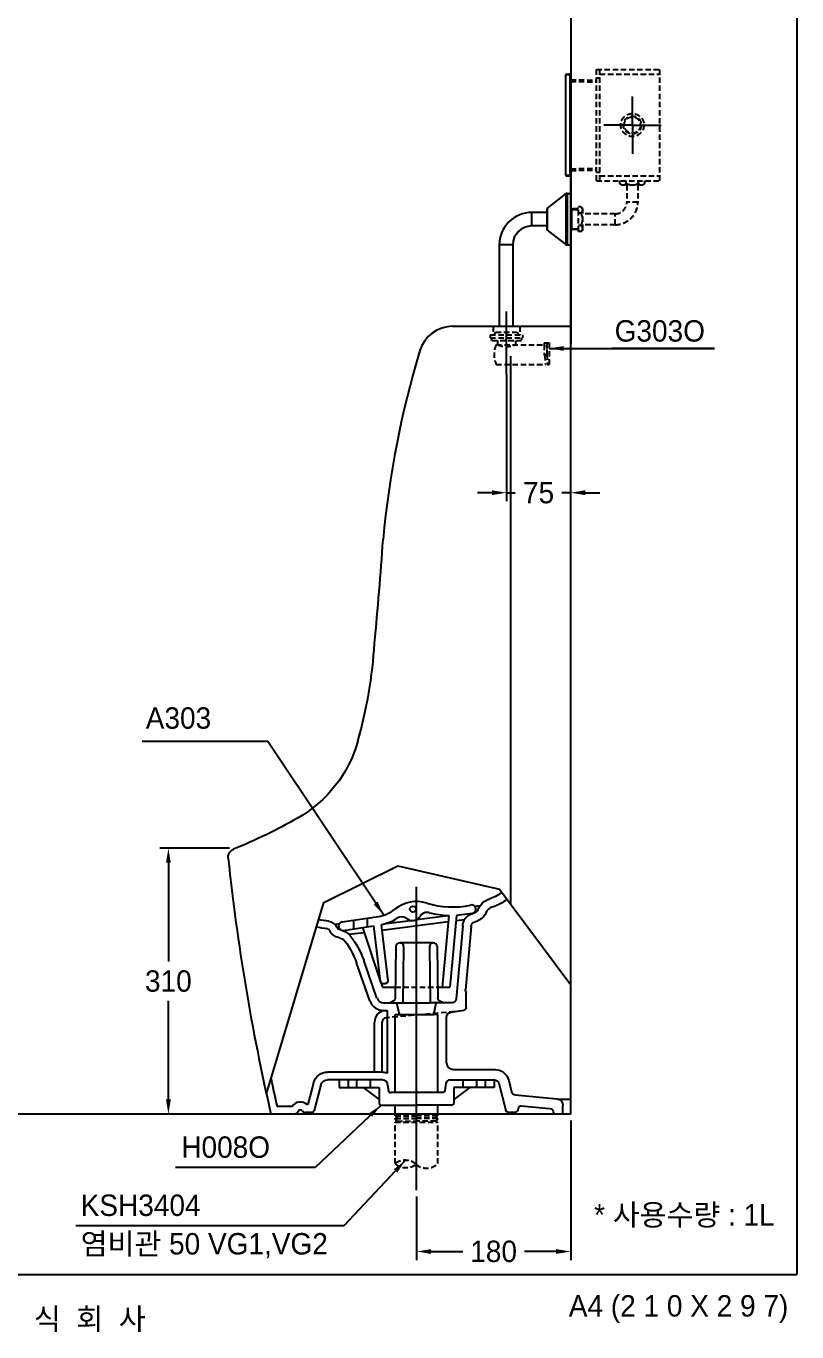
# Model space of a CAD drawing. Header units: millimetres. Extents: x 0 to 3700, y -67 to 2530.
# Drawn here: x 900 to 1800, y -67 to 1458 of the extents above; entities that cross this region are included whole.
import ezdxf
from ezdxf.enums import TextEntityAlignment as Align
from ezdxf.lldxf.tags import DXFTag

# ---------------------------------------------------------------- set-up
doc = ezdxf.new("R2010")
doc.units = ezdxf.units.MM
doc.linetypes.add('DASHED2', pattern=[9.525, 6.35, -3.175])
for name, color, linetype in [('TEXT', 7, 'Continuous'), ('내부선 및 부속', 4, 'Continuous'), ('도각라인', 255, 'Continuous'), ('외형선', 3, 'Continuous'), ('점선', 6, 'DASHED2'), ('중심선', 1, 'DASHED'), ('치수선', 7, 'Continuous')]:
    doc.layers.add(name, color=color, linetype=linetype)
doc.styles.add('____', font='')
doc.styles.add('타이틀', font='H2GTRM.TTF', dxfattribs={"height": 25})
doc.styles.get('____').set_extended_font_data('굴림')
tags = doc.linetypes.add('DASHDOT', pattern=[70, 31, -13, 13, -13]).pattern_tags.tags
tags[10:11] = [DXFTag(74, 4), DXFTag(75, 0), DXFTag(340, '0'), DXFTag(46, 0.0), DXFTag(50, 0.0), DXFTag(44, 0.0), DXFTag(45, 0.0)]
tags[8:9] = [DXFTag(74, 4), DXFTag(75, 0), DXFTag(340, '0'), DXFTag(46, 0.0), DXFTag(50, 0.0), DXFTag(44, 0.0), DXFTag(45, 0.0)]
tags[6:7] = [DXFTag(74, 4), DXFTag(75, 0), DXFTag(340, '0'), DXFTag(46, 0.0), DXFTag(50, 0.0), DXFTag(44, 0.0), DXFTag(45, 0.0)]
tags[4:5] = [DXFTag(74, 4), DXFTag(75, 0), DXFTag(340, '0'), DXFTag(46, 0.0), DXFTag(50, 0.0), DXFTag(44, 0.0), DXFTag(45, 0.0)]
tags = doc.linetypes.add('DASHED', pattern=[25.72, 12.86, -12.86]).pattern_tags.tags
tags[6:7] = [DXFTag(74, 4), DXFTag(75, 0), DXFTag(340, '0'), DXFTag(46, 0.0), DXFTag(50, 0.0), DXFTag(44, 0.0), DXFTag(45, 0.0)]
tags[4:5] = [DXFTag(74, 4), DXFTag(75, 0), DXFTag(340, '0'), DXFTag(46, 0.0), DXFTag(50, 0.0), DXFTag(44, 0.0), DXFTag(45, 0.0)]
doc.dimstyles.new('MSADIM', dxfattribs={"dimtxt": 33, "dimasz": 17, "dimexe": 10, "dimexo": 7.5, "dimgap": 10, "dimtad": 0, "dimtih": 1, "dimtoh": 1, "dimdec": 0, "dimzin": 1, "dimdsep": 46, "dimtxsty": '____', "dimcen": 11.25, "dimadec": 0, "dimazin": 0, "dimtfac": 1, "dimtdec": 0, "dimtix": 1, "dimtmove": 0, "dimatfit": 3, "dimfxl": 0, "dimtolj": 1, "dimtzin": 1, "dimarcsym": 0})

# ---------------------------------------------------------------- blocks, each defined once
blk = doc.blocks.new('*D6')
at = {"layer": '치수선', "color": 0, "linetype": 'Continuous', "lineweight": -2}
for p, q in [((1137.6, 497.9), (1056.1, 497.9)), ((1066.1, 480.9), (1066.1, 365.6)), ((1066.1, 204.5), (1066.1, 319.9)), ((1109.4, 187.5), (1056.1, 187.5))]:
    blk.add_line(p, q, dxfattribs=at)
at = {"layer": '치수선', "color": 0, "linetype": 'Continuous'}
for points in [[(1063.3, 480.9), (1069, 480.9), (1066.1, 497.9)], [(1063.3, 204.5), (1069, 204.5), (1066.1, 187.5)]]:
    blk.add_solid(points, dxfattribs=at)
at = {"layer": '치수선', "color": 0, "linetype": 'Continuous', "insert": (1066.1, 342.7), "char_height": 25, "attachment_point": 5, "style": '____'}
blk.add_mtext('\\A1;310', dxfattribs=at)
blk = doc.blocks.new('*D7')
at = {"layer": '치수선', "color": 0, "linetype": 'Continuous', "lineweight": -2}
for p, q in [((1535.9, 180), (1535.9, 17)), ((1355.9, 91.2), (1355.9, 17)), ((1372.9, 27), (1409.9, 27)), ((1518.9, 27), (1481.8, 27))]:
    blk.add_line(p, q, dxfattribs=at)
at = {"layer": '치수선', "color": 0, "linetype": 'Continuous'}
for points in [[(1372.9, 29.8), (1372.9, 24.2), (1355.9, 27)], [(1518.9, 29.8), (1518.9, 24.2), (1535.9, 27)]]:
    blk.add_solid(points, dxfattribs=at)
at = {"layer": '치수선', "color": 0, "linetype": 'Continuous', "insert": (1445.9, 27), "char_height": 25, "attachment_point": 5, "style": '____'}
blk.add_mtext('\\A1;180', dxfattribs=at)
blk = doc.blocks.new('*D8')
at = {"layer": '치수선', "color": 0, "linetype": 'Continuous', "lineweight": -2}
for p, q in [((1460.9, 1051.6), (1460.9, 903.1)), ((1535.9, 920.6), (1535.9, 923.1)), ((1443.9, 913.1), (1426.9, 913.1)), ((1460.9, 913.1), (1471, 913.1)), ((1535.9, 913.1), (1525.7, 913.1)), ((1552.9, 913.1), (1569.9, 913.1))]:
    blk.add_line(p, q, dxfattribs=at)
at = {"layer": '치수선', "color": 0, "linetype": 'Continuous'}
for points in [[(1443.9, 916), (1443.9, 910.3), (1460.9, 913.1)], [(1552.9, 916), (1552.9, 910.3), (1535.9, 913.1)]]:
    blk.add_solid(points, dxfattribs=at)
at = {"layer": '치수선', "color": 0, "linetype": 'Continuous', "insert": (1498.4, 913.1), "char_height": 25, "attachment_point": 5, "style": '____'}
blk.add_mtext('\\A1;75', dxfattribs=at)

msp = doc.modelspace()

# ---------------------------------------------------------------- linework, layer by layer
at = {"layer": '내부선 및 부속', "linetype": 'Continuous'}
for p, q in [((1530.4, 1401.1), (1535.4, 1401.4)), ((1530.4, 1283.9), (1530.4, 1401.1)), ((1531.3, 1402.1), (1535.9, 1402.5)), ((1535.3, 1402.4), (1535.4, 1401.4)), ((1535.4, 1401.4), (1535.9, 1401.5)), ((1535.4, 1283.5), (1535.4, 1401.4)), ((1535.9, 1282.5), (1535.9, 1402.5)), ((1535.4, 1283.5), (1530.4, 1283.9)), ((1535.9, 1282.5), (1531.3, 1282.9)), ((1535.3, 1282.5), (1535.4, 1283.5)), ((1535.9, 1283.5), (1535.4, 1283.5)), ((1508.6, 1245.1), (1530.3, 1262)), ((1530.3, 1262), (1530.3, 1202.9)), ((1531.6, 1262.5), (1531.6, 1202.5)), ((1531.6, 1262.5), (1535.9, 1262.5)), ((1535.9, 1202.5), (1535.9, 1262.5)), ((1490.4, 1224.6), (1490.4, 1240.4)), ((1507.9, 1240.4), (1490.4, 1240.4)), ((1507.9, 1243.5), (1507.9, 1221.4)), ((1508.6, 1245.1), (1508.6, 1219.9)), ((1535.9, 1245.5), (1537.4, 1245.5)), ((1536.1, 1244), (1535.9, 1244)), ((1536.1, 1245.5), (1536.1, 1244)), ((1537.4, 1219.5), (1537.4, 1245.5)), ((1507.9, 1224.6), (1490.4, 1224.6)), ((1536.1, 1233.9), (1535.9, 1233.9)), ((1536.1, 1231), (1535.9, 1231)), ((1536.1, 1220.9), (1535.9, 1220.9)), ((1536.1, 1233.9), (1536.1, 1231)), ((1536.1, 1220.9), (1536.1, 1219.5)), ((1508.6, 1219.9), (1530.3, 1202.9)), ((1537.4, 1219.5), (1535.9, 1219.5)), ((1452.5, 1202.5), (1452.5, 1107.5)), ((1468.3, 1202.5), (1452.5, 1202.5)), ((1468.3, 1202.5), (1468.3, 1107.5)), ((1531.6, 1202.5), (1535.9, 1202.5)), ((1465.9, 432.8), (1465.9, 1072.5)), ((1247.6, 434.6), (1334, 477.3)), ((1334, 477.3), (1452.9, 450.3)), ((1452.9, 450.3), (1535.9, 338.5)), ((1180.5, 211.2), (1247.6, 434.6)), ((1423.7, 430.2), (1430.4, 431.1)), ((1269.2, 411.9), (1311.3, 418.2)), ((1282.7, 403.8), (1282.7, 413.9)), ((1298.7, 406.2), (1298.7, 416.3)), ((1315.4, 402.4), (1393, 412.4)), ((1320.4, 410.1), (1348.7, 413.7)), ((1356.2, 414.7), (1393, 419.4)), ((1393.7, 419.4), (1385.7, 335.8)), ((1402.7, 419.3), (1394.7, 335.8)), ((1402.1, 413.5), (1412.2, 414.8)), ((1420.8, 421.8), (1402.7, 419.3)), ((1420.4, 421.5), (1424.5, 423)), ((1423.8, 412.1), (1427.8, 413.5)), ((1260.2, 409.4), (1266.1, 410.1)), ((1270.7, 402), (1305.7, 407.3)), ((1277, 397.4), (1294.6, 399.7)), ((1292.7, 405.3), (1313.1, 344.3)), ((1305.7, 407.3), (1313.4, 342.4)), ((1314.7, 408.6), (1322.3, 343.1)), ((1409.8, 407.4), (1402.1, 322.1)), ((1419.8, 406.5), (1413.1, 332.6)), ((1331.8, 383.1), (1330.9, 322.3)), ((1374.9, 387.5), (1336.8, 387.5)), ((1340.8, 382.9), (1339.8, 317.5)), ((1370.9, 382.9), (1371.9, 317.5)), ((1379.9, 383.1), (1380.8, 322.3)), ((1309.7, 322.9), (1294.3, 367.1)), ((1301.2, 319.9), (1285.8, 364.1)), ((1313.1, 344.3), (1314.4, 340.4)), ((1314.4, 340.4), (1316, 335.8)), ((1316, 335.8), (1331.1, 335.8)), ((1316.3, 339.8), (1319.3, 339.8)), ((1380.6, 335.8), (1394.7, 335.8)), ((1413.9, 312), (1413.9, 329.3)), ((1317.3, 317.5), (1340.8, 317.5)), ((1317.3, 308.5), (1321.9, 308.5)), ((1321.9, 235.4), (1321.9, 308.5)), ((1329.2, 319.7), (1324.9, 317.5)), ((1335.9, 303.8), (1332.9, 317.5)), ((1340.8, 317.5), (1370.9, 317.5)), ((1397.1, 317.5), (1370.9, 317.5)), ((1375.9, 303.8), (1378.9, 317.5)), ((1386.9, 317.5), (1382.5, 319.7)), ((1395.9, 306.4), (1411.4, 309)), ((1306.9, 236.5), (1306.9, 294.9)), ((1315.9, 236.5), (1315.9, 294.9)), ((1321.9, 300), (1320.4, 299.9)), ((1330.9, 303.8), (1335.9, 303.8)), ((1330.9, 212.5), (1330.9, 303.8)), ((1335.9, 303.8), (1375.9, 303.8)), ((1380.9, 303.8), (1375.9, 303.8)), ((1380.9, 212.5), (1380.9, 303.8)), ((1390.9, 247.5), (1390.9, 300.5)), ((1316.6, 236.5), (1252, 236.5)), ((1398.9, 239.5), (1447, 239.5)), ((1235.6, 223.8), (1228.9, 198.5)), ((1244.3, 221.5), (1236.5, 191.7)), ((1316.6, 227.5), (1252, 227.5)), ((1265.4, 227.5), (1265.4, 218.5)), ((1265.4, 218.5), (1312.4, 218.5)), ((1275.9, 227.5), (1275.9, 218.5)), ((1285.9, 227.5), (1285.9, 218.5)), ((1293.5, 218.5), (1312.4, 204.6)), ((1301.9, 227.5), (1301.9, 218.5)), ((1312.4, 218.5), (1312.4, 200)), ((1321.6, 223.3), (1323, 215)), ((1390.2, 223.3), (1388.8, 215)), ((1395.1, 227.5), (1447, 227.5)), ((1399.4, 218.5), (1399.4, 200)), ((1418.3, 218.5), (1399.4, 204.6)), ((1446.4, 218.5), (1399.4, 218.5)), ((1409.9, 227.5), (1409.9, 218.5)), ((1425.9, 227.5), (1425.9, 218.5)), ((1435.9, 227.5), (1435.9, 218.5)), ((1446.4, 227.5), (1446.4, 218.5)), ((1451.9, 223.7), (1460.3, 191.7)), ((1463.5, 226.8), (1466.9, 213.6)), ((1228.9, 198.5), (1228.2, 198.5)), ((1385.8, 212.5), (1325.9, 212.5)), ((1471.3, 209.9), (1519.6, 205.4)), ((1522.2, 204.7), (1535.9, 204.7)), ((1210.5, 196.5), (1193, 196.5)), ((1222.8, 191.1), (1223, 190.8)), ((1233.6, 189.5), (1225.5, 189.5)), ((1314.4, 198), (1355.9, 198)), ((1331.1, 187.5), (1331.1, 198)), ((1397.4, 198), (1355.9, 198)), ((1380.6, 187.5), (1380.6, 198)), ((1470.8, 189.5), (1463.2, 189.5)), ((1475.1, 195.3), (1473.6, 191.4)), ((1478.2, 197.2), (1511.3, 194.1)), ((1515.9, 187.5), (1515.9, 189.1)), ((1526.9, 187.5), (1526.9, 197.4))]:
    msp.add_line(p, q, dxfattribs=at)
at = {"layer": '내부선 및 부속', "linetype": 'Continuous', "flags": 128}
for points in [[(1455.7, 446.6, -0.10144), (1441.6, 438.9)], [(1427.5, 425.9, -0.230024), (1441.6, 438.9)], [(1461.7, 438.5, -0.098404), (1444.5, 429.3)], [(1253.1, 412.7, -0.022571), (1241.5, 414.5)], [(1253.1, 412.7, -0.270915), (1262.8, 405.5)], [(1409.8, 406.7, -0.313711), (1420.4, 421.5)], [(1419.8, 406.5, -0.313711), (1423.8, 412.1)], [(1427.5, 425.9, -0.217737), (1424.5, 423)], [(1436.8, 422.2, -0.217736), (1427.8, 413.5)], [(1252.1, 403.8, -0.024042), (1238.9, 405.9)], [(1252.1, 403.8, -0.270915), (1254.6, 402)], [(1265.2, 393.6, -0.257355), (1254.6, 402)], [(1266.6, 402.5, -0.257355), (1262.8, 405.5)], [(1266.6, 402.5, -0.191495), (1279.3, 394.9)], [(1265.2, 393.6, -0.191495), (1272.2, 389.5)], [(1272.2, 389.5, -0.079522), (1285.8, 364.1)], [(1279.3, 394.9, -0.079522), (1294.3, 367.1)], [(1322.3, 343.1, -0.448495), (1319.3, 339.8)], [(1330.9, 322.3, -0.280051), (1329.2, 319.7)], [(1382.5, 319.7, -0.280051), (1380.8, 322.3)], [(1402.1, 322.1, -0.387903), (1397.1, 317.5)], [(1413.5, 330.8, -0.156263), (1413.1, 332.6)], [(1413.5, 330.8, -0.133122), (1413.9, 329.3)], [(1390.9, 300.5, -0.366284), (1395.9, 306.4)], [(1413.9, 312, -0.365899), (1411.4, 309)], [(1235.6, 223.8, -0.340703), (1252, 236.5)], [(1316.6, 236.5, -0.096117), (1321.9, 235.4)], [(1447, 239.5, -0.013165), (1447.9, 239.4)], [(1447, 239.5, -0.340703), (1463.5, 226.8)], [(1244.3, 221.5, -0.340703), (1252, 227.5)], [(1316.6, 227.5, -0.366629), (1321.6, 223.3)], [(1388.8, 215, -0.366629), (1385.8, 212.5)], [(1447, 227.5, -0.340703), (1451.9, 223.7)], [(1519.6, 205.4, -0.387002), (1526.9, 197.4)], [(1217.5, 190.6, -0.306023), (1212.9, 187.5)], [(1463.2, 189.5, -0.340703), (1460.3, 191.7)], [(1473.6, 191.4, -0.312633), (1470.8, 189.5)], [(1475.1, 195.3, -0.338568), (1478.2, 197.2)], [(1511.4, 194.1, -0.382162), (1515.9, 189.1)]]:
    msp.add_lwpolyline(points, format="xyb", dxfattribs=at)
at = {"layer": '내부선 및 부속', "linetype": 'Continuous'}
msp.add_circle((1351.7, 426.8), 3.5, dxfattribs=at)
for centre, radius, start, end in [((1531.4, 1401.1), 1, 95.0006, 180.0001), ((1531.4, 1283.9), 1, 179.9999, 264.9994), ((1531.6, 1260.5), 2, 90, 128.047), ((1490.4, 1202.5), 37.9, 90, 180), ((1509.9, 1243.5), 2, 128.047, 180), ((1490.4, 1202.5), 22.1, 90, 180), ((1509.9, 1221.4), 2, 180, 231.953), ((1531.6, 1204.5), 2, 231.953, 270), ((1355.9, 395.7), 40, 72.5831, 129.1592), ((1397.8, 529.3), 100, 252.5831, 282.2743), ((1420.1, 426.7), 5, 277.9476, 102.2743), ((1447.9, 417.9), 12, 106.8547, 158.6709), ((1269.9, 406.9), 5, 98.5673, 278.83), ((1305.4, 457.8), 40, 278.5673, 309.1592), ((1305.4, 457.8), 50, 280.7538, 303.6963), ((1338.6, 407.8), 10, 50.9573, 123.6963), ((1351.2, 423.4), 10, 230.9573, 328.6868), ((1368.3, 413), 10, 75.793, 148.6868), ((1397.8, 529.3), 110, 255.793, 267.8672), ((1336.3, 383), 4.5, 359.1449, 179.1449), ((1375.4, 383), 4.5, 0.8551, 180.8551), ((1316.3, 342.8), 3, 186.7595, 270), ((1317.3, 325.5), 8, 199.2142, 270), ((1317.3, 325.5), 17, 199.2142, 271.212), ((1320.9, 294.9), 14, 103.3396, 180), ((1320.9, 294.9), 5, 95.1944, 180), ((1398.9, 247.5), 8, 180, 270), ((3622.2, 748.1), 2491, 192.0291, 192.7952), ((1325.9, 215.5), 3, 189.4623, 270), ((1395.1, 222.5), 5, 90, 170.5377), ((1471.7, 214.9), 5, 194.7436, 264.6261), ((1220.3, 189.5), 12, 48.5583, 144.3582), ((1314.4, 200), 2, 180, 270), ((1397.4, 200), 2, 270, 0), ((1220.3, 189.5), 2.98, 33.69, 158.0612), ((1225.5, 192.5), 3, 213.6901, 270), ((1233.6, 192.5), 3, 270, 345.2564)]:
    msp.add_arc(centre, radius, start, end, dxfattribs=at)
for points, knots in [([(1537.4, 1239), (1537.4, 1239.8), (1537.1, 1241.6), (1536.5, 1243.2), (1536.1, 1244)], [0, 0, 0, 0, 0.496546, 1, 1, 1, 1]), ([(1536.1, 1233.9), (1536.5, 1234.7), (1537.1, 1236.3), (1537.4, 1238.1), (1537.4, 1239)], [0, 0, 0, 0, 0.503432, 1, 1, 1, 1]), ([(1537.4, 1226), (1537.4, 1226.8), (1537.1, 1228.6), (1536.5, 1230.2), (1536.1, 1231)], [0, 0, 0, 0, 0.496546, 1, 1, 1, 1]), ([(1536.1, 1220.9), (1536.5, 1221.7), (1537.1, 1223.3), (1537.4, 1225.1), (1537.4, 1226)], [0, 0, 0, 0, 0.503432, 1, 1, 1, 1])]:
    msp.add_open_spline(points, degree=3, knots=knots, dxfattribs=at)
for p in [(1336.8, 387.5), (1374.9, 387.5), (1374.9, 387.5)]:
    msp.add_point(p, dxfattribs=at)
at = {"layer": '도각라인', "color": 7}
for p in [(1800, 2530), (0, 0)]:
    msp.add_line(p, (1800, 0), dxfattribs=at)
at = {"layer": '외형선', "linetype": 'Continuous'}
for p, q in [((1535.9, 1577.4), (1535.9, 1086.1)), ((1535.9, 187.5), (1535.9, 1324.9)), ((1398, 1107.5), (1535.9, 1107.5)), ((1535.9, 187.5), (144, 187.5))]:
    msp.add_line(p, q, dxfattribs=at)
at = {"layer": '외형선', "linetype": 'Continuous', "flags": 128}
for points in [[(1287.3, 622.8, -0.197433), (1217, 533.1)], [(1217, 533.1, -0.032055), (1142.1, 496.7)], [(1135.9, 486.4, -0.333518), (1142.1, 496.7)]]:
    msp.add_lwpolyline(points, format="xyb", dxfattribs=at)
at = {"layer": '외형선', "linetype": 'Continuous'}
for centre, radius, start, end in [((1398, 1067.5), 40, 90, 163.1379), ((2412.5, 760), 1100, 163.1379, 174.8639), ((-3670.8, 1209.7), 5000, 354.5799, 355.9712), ((758, 772.1), 550, 344.2493, 356.3864), ((3622.2, 748.1), 2500, 186.0093, 192.96)]:
    msp.add_arc(centre, radius, start, end, dxfattribs=at)
at = {"layer": '점선'}
for p, q in [((1565.9, 1277.5), (1565.9, 1407.5)), ((1565.9, 1407.5), (1639.9, 1407.5)), ((1569.9, 1277.5), (1569.9, 1407.5)), ((1639.9, 1277.5), (1639.9, 1407.5)), ((1535.9, 1395.5), (1565.9, 1394.9)), ((1535.9, 1393.5), (1565.9, 1392.9)), ((1565.9, 1397.5), (1569.9, 1397.5)), ((1569.9, 1402), (1639.9, 1402)), ((1535.9, 1291.5), (1565.9, 1292)), ((1535.9, 1289.5), (1565.9, 1290)), ((1565.9, 1287.5), (1569.9, 1287.5)), ((1569.9, 1283), (1639.9, 1283)), ((1565.9, 1277.5), (1639.9, 1277.5)), ((1593.4, 1274.4), (1593.4, 1277.5)), ((1595.4, 1272.5), (1593.4, 1274.4)), ((1595.4, 1272.5), (1620.4, 1272.5)), ((1600.7, 1274.4), (1600.7, 1277.5)), ((1601.5, 1272.5), (1601.5, 1252.5)), ((1614.3, 1272.5), (1614.3, 1252.5)), ((1615.1, 1274.4), (1615.1, 1277.5)), ((1620.4, 1272.5), (1622.3, 1274.4)), ((1622.3, 1274.4), (1622.3, 1277.5)), ((1614.3, 1252.5), (1601.5, 1252.5)), ((1544.9, 1244.5), (1537.4, 1244.5)), ((1537.4, 1243.7), (1544.9, 1243.7)), ((1547.9, 1246.9), (1544.9, 1246.9)), ((1544.9, 1218), (1544.9, 1246.9)), ((1547.9, 1239.7), (1544.9, 1239.7)), ((1549.9, 1245), (1547.9, 1246.9)), ((1549.9, 1220), (1549.9, 1245)), ((1587.9, 1238.9), (1549.9, 1238.9)), ((1587.9, 1226.1), (1587.9, 1238.9)), ((1537.4, 1221.2), (1544.9, 1221.2)), ((1544.9, 1220.5), (1537.4, 1220.5)), ((1547.9, 1225.2), (1544.9, 1225.2)), ((1549.9, 1220), (1547.9, 1218)), ((1587.9, 1226.1), (1549.9, 1226.1)), ((1547.9, 1218), (1544.9, 1218)), ((1445.4, 1107.5), (1445.4, 1097.5)), ((1446.6, 1097.5), (1448.4, 1100.5)), ((1448.4, 1100.5), (1473.4, 1100.5)), ((1473.4, 1100.5), (1475.1, 1097.5)), ((1476.4, 1107.5), (1476.4, 1097.5)), ((1441.9, 1097.5), (1441.9, 1094)), ((1441.9, 1097.5), (1479.9, 1097.5)), ((1441.9, 1094), (1479.9, 1094)), ((1443.9, 1094), (1443.4, 1093.5)), ((1443.4, 1093.5), (1443.4, 1091.5)), ((1443.9, 1091), (1443.4, 1091.5)), ((1443.9, 1091), (1477.9, 1091)), ((1448.9, 1086), (1504.9, 1086)), ((1450.4, 1091), (1450.4, 1086)), ((1471.4, 1091), (1471.4, 1086)), ((1477.9, 1094), (1478.4, 1093.5)), ((1477.9, 1091), (1478.4, 1091.5)), ((1478.4, 1093.5), (1478.4, 1091.5)), ((1479.9, 1094), (1479.9, 1097.5)), ((1504.9, 1088), (1510.9, 1088)), ((1504.9, 1088), (1504.9, 1086)), ((1504.9, 1086), (1504.9, 1074)), ((1507.9, 1088), (1507.9, 1074.5)), ((1507.9, 1083.4), (1507.9, 1085)), ((1510.9, 1088), (1510.9, 1063)), ((1504.9, 1074), (1507.9, 1074)), ((1505.4, 1074), (1506.4, 1063)), ((1507.9, 1080.5), (1507.9, 1074.5)), ((1507.9, 1074.5), (1508.7, 1063)), ((1448.9, 1063), (1506.4, 1063)), ((1508.7, 1063), (1510.9, 1063)), ((1331.1, 335.8), (1380.6, 335.8)), ((1400.3, 307.1), (1321.9, 300)), ((1331.1, 185.6), (1331.1, 187.5)), ((1331.1, 185.6), (1355.9, 185.6)), ((1333, 182.8), (1333, 185.6)), ((1380.6, 185.6), (1355.9, 185.6)), ((1378.7, 182.8), (1378.7, 185.6)), ((1380.6, 185.6), (1380.6, 187.5)), ((1330.9, 129.6), (1330.9, 178)), ((1330.9, 178), (1380.9, 178)), ((1331.1, 182.3), (1331.1, 182.8)), ((1331.1, 182.8), (1355.9, 182.8)), ((1333, 179.3), (1331.1, 182.3)), ((1331.1, 182.3), (1355.9, 182.3)), ((1333, 178), (1333, 179.3)), ((1333, 179.3), (1355.9, 179.3)), ((1380.6, 182.8), (1355.9, 182.8)), ((1380.6, 182.3), (1355.9, 182.3)), ((1378.7, 179.3), (1355.9, 179.3)), ((1378.7, 179.3), (1380.6, 182.3)), ((1378.7, 178), (1378.7, 179.3)), ((1380.6, 182.3), (1380.6, 182.8)), ((1380.9, 129.6), (1380.9, 178))]:
    msp.add_line(p, q, dxfattribs=at)
for radius in [13.5, 10.5, 9.5]:
    msp.add_circle((1607.9, 1342.5), radius, dxfattribs=at)
for centre, radius, start, end in [((1587.9, 1252.5), 26.4, 270, 0), ((1587.9, 1252.5), 13.6, 270, 0), ((1474.1, 1074.5), 27.7, 155.4705, 204.5295), ((1460.9, 1112.5), 28.6, 248.4314, 291.5686), ((1342.6, 114.2), 19.3, 49.3138, 127.2304), ((1343.5, 144.3), 19.4, 229.4164, 307.1277), ((1367.6, 143.4), 19.1, 229.3138, 313.9513)]:
    msp.add_arc(centre, radius, start, end, dxfattribs=at)
for points, knots in [([(1593.4, 1274.4), (1593.7, 1274.1), (1594.3, 1273.6), (1595.1, 1273), (1596.1, 1272.6), (1596.7, 1272.5), (1597, 1272.5)], [0, 0, 0, 0, 0.276078, 0.534137, 0.773539, 1, 1, 1, 1]), ([(1597, 1272.5), (1597.4, 1272.5), (1598, 1272.6), (1598.9, 1273), (1599.8, 1273.6), (1600.4, 1274.1), (1600.7, 1274.4)], [0, 0, 0, 0, 0.226461, 0.465863, 0.723922, 1, 1, 1, 1]), ([(1600.7, 1274.4), (1601.8, 1273.8), (1603.5, 1273.1), (1606, 1272.6), (1607.2, 1272.5), (1607.9, 1272.5)], [0, 0, 0, 0, 0.499773, 0.749892, 1, 1, 1, 1]), ([(1607.9, 1272.5), (1608.5, 1272.5), (1609.8, 1272.6), (1612.2, 1273.1), (1614, 1273.8), (1615.1, 1274.4)], [0, 0, 0, 0, 0.250108, 0.500227, 1, 1, 1, 1]), ([(1615.1, 1274.4), (1615.4, 1274.1), (1615.9, 1273.6), (1616.8, 1273), (1617.7, 1272.6), (1618.4, 1272.5), (1618.7, 1272.5)], [0, 0, 0, 0, 0.276078, 0.534137, 0.773539, 1, 1, 1, 1]), ([(1618.7, 1272.5), (1619, 1272.5), (1619.7, 1272.6), (1620.6, 1273), (1621.5, 1273.6), (1622, 1274.1), (1622.3, 1274.4)], [0, 0, 0, 0, 0.226461, 0.465863, 0.723922, 1, 1, 1, 1]), ([(1549.9, 1243.3), (1549.9, 1243.6), (1549.8, 1244.3), (1549.3, 1245.2), (1548.7, 1246.1), (1548.2, 1246.6), (1547.9, 1246.9)], [0, 0, 0, 0, 0.226461, 0.465864, 0.723923, 1, 1, 1, 1]), ([(1547.9, 1239.7), (1548.2, 1239.9), (1548.7, 1240.5), (1549.3, 1241.4), (1549.8, 1242.3), (1549.9, 1243), (1549.9, 1243.3)], [0, 0, 0, 0, 0.276078, 0.534136, 0.773539, 1, 1, 1, 1]), ([(1549.9, 1232.5), (1549.9, 1233.1), (1549.8, 1234.3), (1549.2, 1236.8), (1548.5, 1238.5), (1547.9, 1239.7)], [0, 0, 0, 0, 0.250108, 0.500227, 1, 1, 1, 1]), ([(1547.9, 1225.2), (1548.5, 1226.4), (1549.2, 1228.1), (1549.8, 1230.6), (1549.9, 1231.8), (1549.9, 1232.5)], [0, 0, 0, 0, 0.499773, 0.749892, 1, 1, 1, 1]), ([(1549.9, 1221.6), (1549.9, 1221.9), (1549.8, 1222.6), (1549.3, 1223.5), (1548.7, 1224.4), (1548.2, 1225), (1547.9, 1225.2)], [0, 0, 0, 0, 0.226461, 0.465864, 0.723923, 1, 1, 1, 1]), ([(1547.9, 1218), (1548.2, 1218.3), (1548.7, 1218.8), (1549.3, 1219.7), (1549.8, 1220.7), (1549.9, 1221.3), (1549.9, 1221.6)], [0, 0, 0, 0, 0.276078, 0.534136, 0.773539, 1, 1, 1, 1])]:
    msp.add_open_spline(points, degree=3, knots=knots, dxfattribs=at)
at = {"layer": '중심선', "linetype": 'DASHDOT'}
for p, q in [((1607.9, 1342.5), (1607.9, 1376)), ((1607.9, 1342.5), (1574.4, 1342.5)), ((1607.9, 1342.5), (1607.9, 1308.9)), ((1607.9, 1342.5), (1641.4, 1342.5)), ((1460.9, 1051.6), (1460.9, 1124.8)), ((1355.9, 98.7), (1355.9, 452.7))]:
    msp.add_line(p, q, dxfattribs=at)

# ---------------------------------------------------------------- texts
at = {"layer": 'TEXT', "style": '타이틀'}
for s, p in [('* 사용수량 : 1L', (1668.7, 69.8)), ('계  림  주  식  회  사', (900, -51.7))]:
    msp.add_text(s, height=25, dxfattribs=at).set_placement(p, align=Align.MIDDLE_CENTER)
msp.add_text('A4 (2 1 0 X 2 9 7)', height=25, dxfattribs=at).set_placement((1790, -36.5), align=Align.MIDDLE_RIGHT)
at = {"layer": 'TEXT', "char_height": 25, "width": 380.447, "attachment_point": 1, "line_spacing_factor": 0.963855, "style": '타이틀'}
for s, insert in [('\\A1;G303O', (1587.2, 1114.6)), ('\\A1;A303', (1039.7, 662.5)), ('\\A1;H008O', (1081.2, 161.4)), ('\\A1;KSH3404', (963.7, 93.5)), ('\\A1;염비관 50 VG1,VG2', (963.7, 48.5))]:
    msp.add_mtext(s, dxfattribs=dict(at, insert=insert))

# ---------------------------------------------------------------- dimensions: what is measured, and where the dimension line sits
at = {"layer": '치수선', "linetype": 'Continuous'}
dim = msp.add_linear_dim(base=(1535.9, 913.1), p1=(1460.9, 1059.1), p2=(1535.9, 913.1), dimstyle='MSADIM', override={"dimtxt": 25}, dxfattribs=at)
dim.commit()
dim.dimension.update_dxf_attribs({"geometry": '*D8', "text_midpoint": (1498.4, 913.1), "dimtype": 160})
dim = msp.add_linear_dim(base=(1066.1, 187.5), p1=(1145.1, 497.9), p2=(1116.9, 187.5), angle=90, dimstyle='MSADIM', override={"dimtxt": 25}, dxfattribs=at)
dim.commit()
dim.dimension.update_dxf_attribs({"geometry": '*D6', "text_midpoint": (1066.1, 342.7), "dimtype": 160})
dim = msp.add_linear_dim(base=(1535.9, 27), p1=(1355.9, 98.7), p2=(1535.9, 187.5), dimstyle='MSADIM', override={"dimtxt": 25}, dxfattribs=at)
dim.commit()
dim.dimension.update_dxf_attribs({"geometry": '*D7', "text_midpoint": (1445.9, 27)})

# ---------------------------------------------------------------- leaders
for points in [[(1510.7, 1081.6), (1704, 1081.6), (1583.9, 1081.6)], [(1317.6, 419.9), (1182.2, 622.4), (1035.5, 622.4)], [(1314.5, 198), (1237.4, 125), (1074.4, 125)], [(1343.1, 133.6), (1270.9, 57), (958, 57)]]:
    msp.add_leader(points, dimstyle='MSADIM', override={"dimtxt": 25}, dxfattribs=at)

doc.saveas('drawing.dxf')
